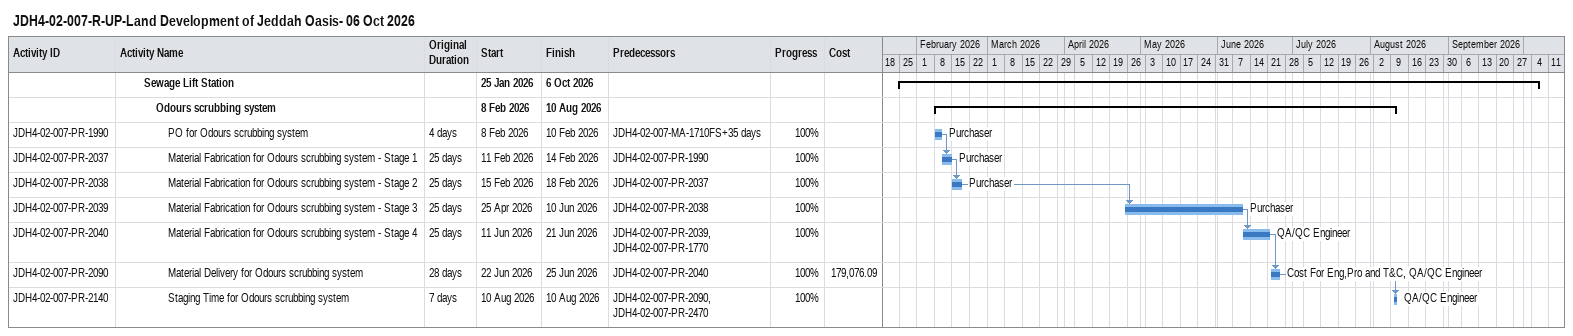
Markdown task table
JDH4-02-007-R-UP-Land Development of Jeddah Oasis- 06 Oct 2026

| ID | Level | Task | Original duration | Start | Finish | Predecessors | Resources | % complete | Cost |
|---|---|---|---|---|---|---|---|---|---|
|  | 3 | **Sewage Lift Station** |  | 2026-01-25 | 2026-10-06 |  |  |  |  |
|  | 4 | **Odours scrubbing system** |  | 2026-02-08 | 2026-08-10 |  |  |  |  |
| JDH4-02-007-PR-1990 | 5 | PO for Odours scrubbing system | 4d | 2026-02-08 | 2026-02-10 | JDH4-02-007-MA-1710FS+35d | Purchaser | 100 |  |
| JDH4-02-007-PR-2037 | 5 | Material Fabrication for Odours scrubbing system - Stage 1 | 25d | 2026-02-11 | 2026-02-14 | JDH4-02-007-PR-1990 | Purchaser | 100 |  |
| JDH4-02-007-PR-2038 | 5 | Material Fabrication for Odours scrubbing system - Stage 2 | 25d | 2026-02-15 | 2026-02-18 | JDH4-02-007-PR-2037 | Purchaser | 100 |  |
| JDH4-02-007-PR-2039 | 5 | Material Fabrication for Odours scrubbing system - Stage 3 | 25d | 2026-04-25 | 2026-06-10 | JDH4-02-007-PR-2038 | Purchaser | 100 |  |
| JDH4-02-007-PR-2040 | 5 | Material Fabrication for Odours scrubbing system - Stage 4 | 25d | 2026-06-11 | 2026-06-21 | JDH4-02-007-PR-2039, JDH4-02-007-PR-1770 | QA/QC Engineer | 100 |  |
| JDH4-02-007-PR-2090 | 5 | Material Delivery for Odours scrubbing system | 28d | 2026-06-22 | 2026-06-25 | JDH4-02-007-PR-2040 | Cost For Eng,Pro and T&C, QA/QC Engineer | 100 | 179076.09 |
| JDH4-02-007-PR-2140 | 5 | Staging Time for Odours scrubbing system | 7d | 2026-08-10 | 2026-08-10 | JDH4-02-007-PR-2090, JDH4-02-007-PR-2470 | QA/QC Engineer | 100 |  |
